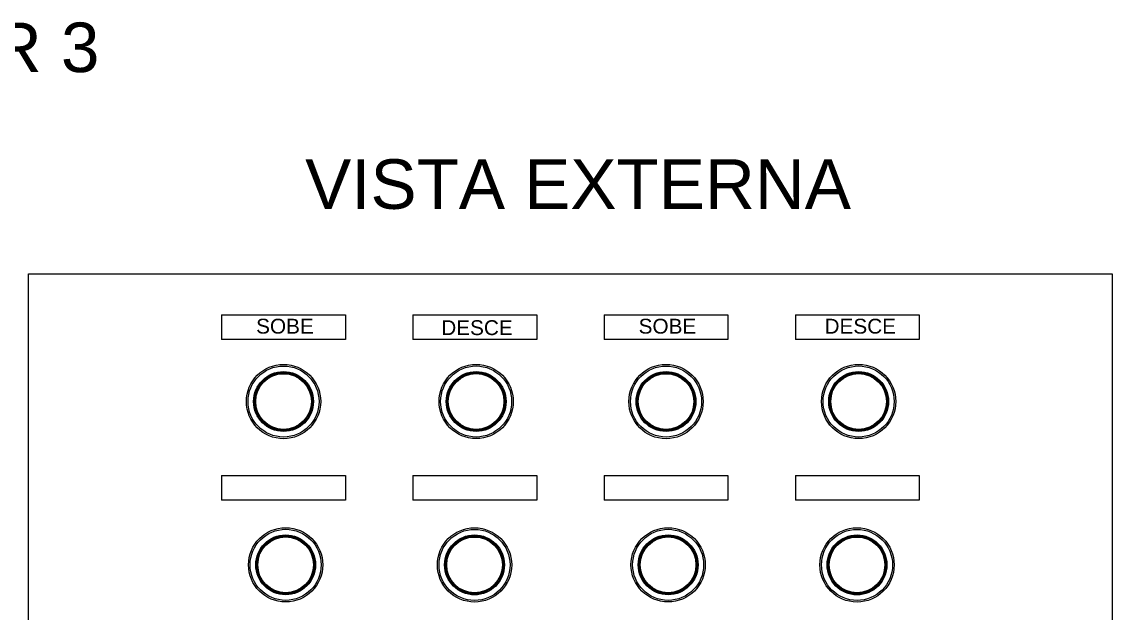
# Model space of a CAD drawing. Header units: millimetres. Extents: x -72 to 2978, y -1067 to 2817.
# Drawn here: x 2537.5 to 2977.9, y 193.7 to 432.4 of the extents above; entities that cross this region are included whole.
import ezdxf

# ---------------------------------------------------------------- set-up
doc = ezdxf.new("R2010")
doc.units = ezdxf.units.MM
doc.layers.add('00_COMPONENTS', color=7, linetype='Continuous')
doc.styles.get("Standard").update_dxf_attribs({"font": 'arial.ttf'})

msp = doc.modelspace()

# ---------------------------------------------------------------- linework, layer by layer
for p, q in [((2540.24, 330.65), (2977.88, 330.65)), ((2540.24, -69.35), (2540.24, 330.65)), ((2977.88, 330.65), (2977.88, -69.35))]:
    msp.add_line(p, q)
at = {"color": 6}
for p, q in [((2618.2, 314.12), (2618.2, 304.12)), ((2618.2, 314.12), (2668.2, 314.12)), ((2668.2, 314.12), (2668.2, 304.12)), ((2695.44, 314.12), (2695.44, 304.12)), ((2695.44, 314.12), (2745.44, 314.12)), ((2745.44, 314.12), (2745.44, 304.12)), ((2772.68, 314.12), (2772.68, 304.12)), ((2772.68, 314.12), (2822.68, 314.12)), ((2822.68, 314.12), (2822.68, 304.12)), ((2849.92, 314.12), (2849.92, 304.12)), ((2849.92, 314.12), (2899.92, 314.12)), ((2899.92, 314.12), (2899.92, 304.12)), ((2668.2, 304.12), (2618.2, 304.12)), ((2745.44, 304.12), (2695.44, 304.12)), ((2822.68, 304.12), (2772.68, 304.12)), ((2899.92, 304.12), (2849.92, 304.12)), ((2618.2, 249.24), (2618.2, 239.24)), ((2618.2, 249.24), (2668.2, 249.24)), ((2668.2, 249.24), (2668.2, 239.24)), ((2695.44, 249.24), (2695.44, 239.24)), ((2695.44, 249.24), (2745.44, 249.24)), ((2745.44, 249.24), (2745.44, 239.24)), ((2772.68, 249.24), (2772.68, 239.24)), ((2772.68, 249.24), (2822.68, 249.24)), ((2822.68, 249.24), (2822.68, 239.24)), ((2849.92, 249.24), (2849.92, 239.24)), ((2849.92, 249.24), (2899.92, 249.24)), ((2899.92, 249.24), (2899.92, 239.24)), ((2668.2, 239.24), (2618.2, 239.24)), ((2745.44, 239.24), (2695.44, 239.24)), ((2822.68, 239.24), (2772.68, 239.24)), ((2899.92, 239.24), (2849.92, 239.24))]:
    msp.add_line(p, q, dxfattribs=at)
at = {"layer": '00_COMPONENTS', "color": 7}
for p, q in [((2642.7, 290.64), (2642.7, 290.98)), ((2643.7, 290.58), (2643.7, 290.98)), ((2720.49, 290.65), (2720.49, 290.99)), ((2721.49, 290.59), (2721.49, 290.99)), ((2797.18, 290.64), (2797.18, 290.98)), ((2798.18, 290.58), (2798.18, 290.98)), ((2874.97, 290.65), (2874.97, 290.99)), ((2875.97, 290.59), (2875.97, 290.99)), ((2642.7, 267.67), (2642.7, 267.27)), ((2643.7, 267.61), (2643.7, 267.26)), ((2720.49, 267.68), (2720.49, 267.28)), ((2721.49, 267.62), (2721.49, 267.27)), ((2797.18, 267.67), (2797.18, 267.27)), ((2798.18, 267.61), (2798.18, 267.26)), ((2874.97, 267.68), (2874.97, 267.28)), ((2875.97, 267.62), (2875.97, 267.27)), ((2643.55, 224.7), (2643.55, 225.05)), ((2644.55, 224.64), (2644.55, 225.04)), ((2719.84, 224.67), (2719.84, 225.02)), ((2720.84, 224.62), (2720.84, 225.02)), ((2798.03, 224.7), (2798.03, 225.05)), ((2799.03, 224.64), (2799.03, 225.04)), ((2874.32, 224.67), (2874.32, 225.02)), ((2875.32, 224.62), (2875.32, 225.02)), ((2643.55, 201.73), (2643.55, 201.33)), ((2644.55, 201.67), (2644.55, 201.32)), ((2719.84, 201.71), (2719.84, 201.3)), ((2720.84, 201.65), (2720.84, 201.3)), ((2798.03, 201.73), (2798.03, 201.33)), ((2799.03, 201.67), (2799.03, 201.32)), ((2874.32, 201.71), (2874.32, 201.3)), ((2875.32, 201.65), (2875.32, 201.3))]:
    msp.add_line(p, q, dxfattribs=at)
for centre, radius in [((2643.2, 279.12), 15), ((2643.2, 279.12), 14.34), ((2643.2, 279.12), 12.08), ((2643.2, 279.12), 11.9), ((2643.2, 279.12), 11.55), ((2720.99, 279.13), 15), ((2720.99, 279.13), 14.34), ((2720.99, 279.13), 12.08), ((2720.99, 279.13), 11.9), ((2720.99, 279.13), 11.55), ((2797.68, 279.12), 15), ((2797.68, 279.12), 14.34), ((2797.68, 279.12), 12.08), ((2797.68, 279.12), 11.9), ((2797.68, 279.12), 11.55), ((2875.47, 279.13), 15), ((2875.47, 279.13), 14.34), ((2875.47, 279.13), 12.08), ((2875.47, 279.13), 11.9), ((2875.47, 279.13), 11.55), ((2643.2, 279.12), 11.25), ((2720.99, 279.13), 11.25), ((2797.68, 279.12), 11.25), ((2875.47, 279.13), 11.25), ((2644.05, 213.19), 15), ((2644.05, 213.19), 14.34), ((2644.05, 213.19), 12.08), ((2644.05, 213.19), 11.9), ((2644.05, 213.19), 11.55), ((2720.34, 213.16), 15), ((2720.34, 213.16), 14.34), ((2720.34, 213.16), 12.08), ((2720.34, 213.16), 11.9), ((2720.34, 213.16), 11.55), ((2798.53, 213.19), 15), ((2798.53, 213.19), 14.34), ((2798.53, 213.19), 12.08), ((2798.53, 213.19), 11.9), ((2798.53, 213.19), 11.55), ((2874.82, 213.16), 15), ((2874.82, 213.16), 14.34), ((2874.82, 213.16), 12.08), ((2874.82, 213.16), 11.9), ((2874.82, 213.16), 11.55), ((2644.05, 213.19), 11.25), ((2720.34, 213.16), 11.25), ((2798.53, 213.19), 11.25), ((2874.82, 213.16), 11.25)]:
    msp.add_circle(centre, radius, dxfattribs=at)

# ---------------------------------------------------------------- texts
at = {"color": 6, "attachment_point": 1}
for s, width, heights, insert, char_height in [('{\\C256;MISTURADOR 3}', 216.1022, [0], (2357.76, 432.13), 20), ('{\\C256;VISTA EXTERNA}', 227.5814, [0], (2651.92, 376.92), 20), ('{\\C256;SOBE}', 21.1027, [8.33], (2632.13, 312.54), 6), ('{\\C256;DESCE}', 21.1027, [8.33], (2706.89, 311.95), 6), ('{\\C256;SOBE}', 21.1027, [8.33], (2786.61, 312.54), 6), ('{\\C256;DESCE}', 21.1027, [8.33], (2861.7, 312.54), 6)]:
    msp.add_mtext_dynamic_manual_height_columns(s, width=width, gutter_width=12.5, heights=heights, dxfattribs=dict(at, insert=insert, char_height=char_height))

doc.saveas('drawing.dxf')
